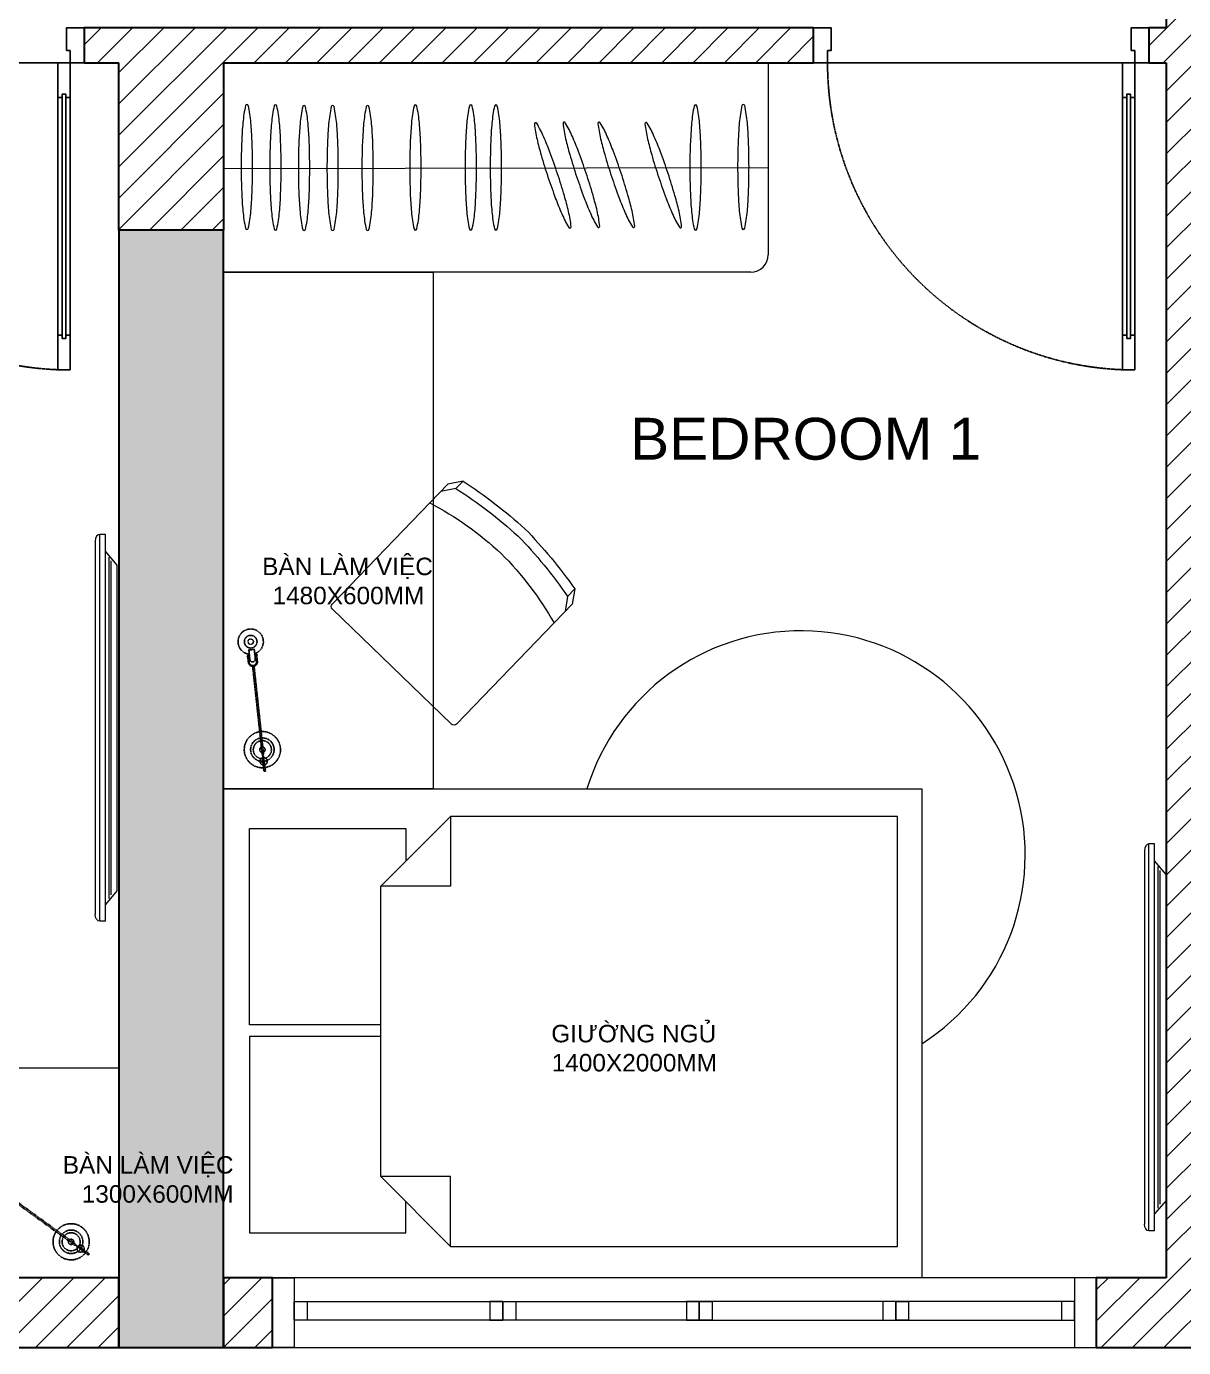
# Model space of a CAD drawing. Header units: millimetres. Extents: x 7780 to 20500, y -15070 to -6359.
# Drawn here: x 13865 to 17180, y -15069 to -11285 of the extents above; entities that cross this region are included whole.
import ezdxf

# ---------------------------------------------------------------- set-up
doc = ezdxf.new("R2010")
doc.units = ezdxf.units.MM
doc.header["$LTSCALE"] = 0.5
doc.linetypes.add('HIDDEN', pattern=[0.375, 0.25, -0.125])
doc.linetypes.add('YLD.Studio专用线型012', pattern=[9.525, 6.35, -3.175])
for name, color, linetype, lineweight in [('0 TEXT @ 100', 7, 'Continuous', 13), ('AZ-Furniture', 35, 'Continuous', 9), ('L-0.25', 32, 'Continuous', 13), ('L-Door', 153, 'Continuous', 15), ('L-Fur', 35, 'Continuous', 13), ('L-Hatch', 251, 'Continuous', 5), ('L-Hatch @ 1', 251, 'Continuous', 5), ('L-Wall', 254, 'Continuous', 30)]:
    doc.layers.add(name, color=color, linetype=linetype, lineweight=lineweight)
doc.styles.add('Text Ghi chú (ANNO)', font='arial.ttf', dxfattribs={"height": 4})
pattern_1 = [(45, (351657.15, 316231.06), (-44.901281, 44.901281), [])]

# ---------------------------------------------------------------- blocks, each defined once
blk = doc.blocks.new('*U3')
at = {"ltscale": 100}
for p, q in [((-75, 200), (-75, 880)), ((-40, 880), (-40, 200))]:
    blk.add_line(p, q, dxfattribs=at)
at = {"color": 8, "ltscale": 100}
blk.add_line((-40, 100), (-920, 100), dxfattribs=at)
at = {"ltscale": 100}
for points in [[(-40, 980), (-40, 880), (-52.5, 880), (-52.5, 890), (-62.5, 890), (-62.5, 880), (-75, 880), (-75, 980)], [(-62.5, 200), (-62.5, 190), (-52.5, 190), (-52.5, 200), (-40, 200), (-40, 100), (-75, 100), (-75, 200)], [(-960, 100), (-920, 100), (-920, 65), (-910, 65), (-910, 0), (-960, 0)], [(-50, 65), (-40, 65), (-40, 100), (0, 100), (0, 0), (-50, 0)]]:
    blk.add_lwpolyline(points, close=True, dxfattribs=at)
at = {"color": 8, "ltscale": 100}
blk.add_lwpolyline([(-62.5, 890), (-52.5, 890), (-52.5, 190), (-62.5, 190)], close=True, dxfattribs=at)
at = {"color": 8, "linetype": 'HIDDEN', "ltscale": 10}
blk.add_arc((-40, 100), 880, 90, 180, dxfattribs=at)
blk = doc.blocks.new('04家具2室内设计情报局66')
at = {"color": 251, "linetype": 'YLD.Studio专用线型012'}
for p, q in [((3262147.1, 2604681), (3261678.6, 2604817.2)), ((3262149.3, 2604688.7), (3261680.8, 2604824.9)), ((3262149.3, 2604688.7), (3262147.1, 2604681)), ((3262219.7, 2604662), (3262147.6, 2604682.9)), ((3262220.8, 2604665.8), (3262148.8, 2604686.7)), ((3262177.8, 2604672), (3262177, 2604669.2)), ((3262192.3, 2604664.7), (3262177, 2604669.2)), ((3262177.8, 2604672), (3262193.2, 2604667.6)), ((3262181.3, 2604673.1), (3262180.7, 2604671.2)), ((3262190.9, 2604670.3), (3262190.3, 2604668.4)), ((3262193.2, 2604667.6), (3262192.3, 2604664.7)), ((3262193.2, 2604667.6), (3262193.7, 2604669.5)), ((3262238.2, 2604654.5), (3262193.2, 2604667.6)), ((3262194.9, 2604673.3), (3262195.4, 2604675.3)), ((3262240.5, 2604662.2), (3262195.4, 2604675.3)), ((3262220.8, 2604665.8), (3262219.7, 2604662)), ((3262240.5, 2604662.2), (3262238.2, 2604654.5))]:
    blk.add_line(p, q, dxfattribs=at)
for points in [[(3261645.8, 2604846.5), (3261593, 2604861.9, -0.171573), (3261584.6, 2604833), (3261637.4, 2604817.7, 1), (3261645.8, 2604846.5, -1)], [(3261663, 2604851.9), (3261624.6, 2604863.1), (3261623.2, 2604858.3), (3261661.6, 2604847.1, -1), (3261650.4, 2604808.7), (3261612, 2604819.9), (3261610.6, 2604815.1), (3261649, 2604803.9, 1), (3261663, 2604851.9, -1)]]:
    blk.add_lwpolyline(points, format="xyb", dxfattribs=at)
for points in [[(3261617.8, 2604813), (3261617.1, 2604810.6), (3261612.3, 2604812), (3261613, 2604814.4)], [(3261615.8, 2604824), (3261614.4, 2604819.2)], [(3261620.6, 2604822.6), (3261619.2, 2604817.8)], [(3261624.2, 2604852.8), (3261625.6, 2604857.6)], [(3261627, 2604862.4), (3261627.7, 2604864.8), (3261632.5, 2604863.4), (3261631.8, 2604861)], [(3261629, 2604851.4), (3261630.4, 2604856.2)]]:
    blk.add_lwpolyline(points, dxfattribs=at)
for centre, radius in [((3261548, 2604859.3), 35), ((3261548, 2604859.3), 15), ((3262124.2, 2604691.8), 65), ((3262124.2, 2604691.8), 50), ((3262124.2, 2604691.8), 15)]:
    blk.add_circle(centre, radius, dxfattribs=at)
for centre, radius, start, end in [((3261548, 2604859.3), 70, 356.16324, 331.41599), ((3262124.2, 2604691.8), 100, 346.08206, 161.49717), ((3262124.2, 2604691.8), 100, 166.08206, 341.49717), ((3262186.6, 2604673.6), 20, 355.32657, 332.25265)]:
    blk.add_arc(centre, radius, start, end, dxfattribs=at)
blk = doc.blocks.new('A$C006C667F')
at = {"linetype": 'Continuous'}
for p, q in [((-222.5, 523.7), (-247.5, 487.6)), ((-222.5, 493.9), (-247.5, 457.8)), ((-222.5, 493.9), (-222.5, 523.7)), ((222.5, 523.7), (247.5, 487.6)), ((222.5, 493.9), (222.5, 523.7)), ((222.5, 493.9), (247.5, 457.8)), ((-247.5, 487.6), (-247.5, 10)), ((247.5, 487.6), (247.5, 10)), ((-237.5, 0), (237.5, 0)), ((237.5, 0), (-237.5, 0))]:
    blk.add_line(p, q, dxfattribs=at)
for centre, radius, start, end in [((55, -947.5), 1497.2, 92.104, 100.68), ((-55, -947.5), 1497.2, 79.32, 87.896), ((43.7, -825), 1345.5, 91.8612, 101.4108), ((-43.7, -825), 1345.5, 78.5892, 88.1388), ((13.6, -470.7), 920.8, 90.8435, 106.4704), ((-13.6, -470.7), 920.8, 73.5296, 89.1565), ((-237.5, 10), 10, 180, 270), ((237.5, 10), 10, 270, 0)]:
    blk.add_arc(centre, radius, start, end, dxfattribs=at)
blk = doc.blocks.new('tv')
at = {"layer": 'AZ-Furniture', "ltscale": 2}
for p, q in [((-3312.4, -17466.7), (-3296.2, -17466.7)), ((-3312.4, -18574.9), (-3312.4, -17466.7)), ((-3296.2, -18574.9), (-3296.2, -17466.7)), ((-3345.4, -17553.8), (-3312.4, -17515.1)), ((-3283.3, -17486), (-3283.3, -18555.5)), ((-3345.4, -17553.8), (-3345.4, -18487.8)), ((-3328.5, -18498.8), (-3328.5, -17542.7)), ((-3322, -17531.7), (-3322, -18509.9)), ((-3345.4, -18487.8), (-3312.4, -18526.5)), ((-3312.4, -18574.9), (-3296.2, -18574.9))]:
    blk.add_line(p, q, dxfattribs=at)
at = {"layer": 'AZ-Furniture', "ltscale": 2, "extrusion": (0, 0, -1)}
blk.add_ellipse((-3296.2, -17486), major_axis=(0, 19.4), ratio=0.666667, start_param=0, end_param=1.570796, dxfattribs=at)
at = {"layer": 'AZ-Furniture', "ltscale": 2}
blk.add_ellipse((-3296.2, -18555.5), major_axis=(0, -19.4), ratio=0.666667, start_param=0, end_param=1.570796, dxfattribs=at)

msp = doc.modelspace()

# ---------------------------------------------------------------- hatches: boundary and pattern name
at = {"layer": 'L-Hatch'}
h = msp.add_hatch(color=256, dxfattribs=at)
h.dxf.hatch_style = 1
h.paths.add_polyline_path([(7980.3, -12549.2), (7780.3, -12549.2), (7780.3, -15069.2), (7980.3, -15069.2)])
h.paths.add_polyline_path([(14430.3, -11869.2), (14130.3, -11869.2), (14130.3, -15069.2), (14430.3, -15069.2)])
h.paths.add_polyline_path([(20500.3, -11779.2), (20220.3, -11779.2), (20220.3, -14309.2), (20500.3, -14309.2)])
h.paths.add_polyline_path([(20500.3, -7219.2), (17030.3, -7219.2), (17030.3, -7459.2), (18740.3, -7459.2), (18840.3, -7459.2), (20500.3, -7459.2)])
at = {"layer": 'L-Hatch @ 1'}
h = msp.add_hatch(dxfattribs=at)
h.set_pattern_fill('ANSI31', color=256, scale=20)
h.set_pattern_definition(pattern_1)
h.paths.add_polyline_path([(7900.3, -7369.2), (8045.3, -7369.2), (8045.3, -7219.2), (7780.3, -7219.2), (7780.3, -7419.2), (7780.3, -12549.2), (7900.3, -12549.2)])
h.paths.add_polyline_path([(13930.3, -7369.2), (13930.3, -8209.2), (14030.3, -8209.2), (14030.3, -7369.2), (14330.3, -7369.2), (14330.3, -7219.2), (9445.3, -7219.2), (9445.3, -7369.2)])
h.paths.add_polyline_path([(15470.3, -7219.2), (15470.3, -7369.2), (15470.3, -10099.2), (14230.3, -10099.2), (14230.3, -9829.2), (14030.3, -9829.2), (14030.3, -9009.2), (13930.3, -9009.2), (13930.3, -10079.2), (13930.3, -10199.2), (15640.3, -10199.2), (15640.3, -10099.2), (15615.3, -10099.2), (15615.3, -7379.2), (15820.3, -7379.2), (15820.3, -7219.2)])
h.paths.add_polyline_path([(14130.3, -9929.2), (14130.3, -10079.2), (14030.3, -10079.2), (14030.3, -9929.2)], flags=16)
h.paths.add_polyline_path([(16818.3, -7459.2), (17030.3, -7459.2), (17030.3, -7219.2), (16420.3, -7219.2), (16420.3, -7379.2), (16718.3, -7379.2), (16718.3, -8479.2), (17120.3, -8479.2), (17120.3, -10099.2), (16490.3, -10099.2), (16490.3, -10199.2), (17130.3, -10199.2), (17130.3, -10279.2), (17230.3, -10279.2), (17230.3, -7459.2), (17130.3, -7459.2), (17130.3, -8379.2), (16818.3, -8379.2)])
h.paths.add_polyline_path([(20500.3, -7459.2), (20300.3, -7459.2), (20300.3, -8319.2), (19910.3, -8319.2), (19910.3, -7459.2), (19810.3, -7459.2), (19810.3, -8419.2), (20300.3, -8419.2), (20300.3, -8569.2), (20500.3, -8569.2)])
h.paths.add_polyline_path([(20500.3, -9169.2), (20300.3, -9169.2), (20300.3, -10044.2), (18840.3, -10044.2), (18840.3, -10014.2), (18740.3, -10014.2), (18740.3, -10144.2), (20300.3, -10144.2), (20300.3, -11779.2), (20500.3, -11779.2)])
h.paths.add_polyline_path([(17130.3, -11389.2), (17130.3, -14869.2), (16930.3, -14869.2), (16930.3, -15069.2), (18130.3, -15069.2), (18130.3, -14869.2), (17230.3, -14869.2), (17230.3, -11219.2), (17130.3, -11219.2), (17130.3, -11289.2), (17080.3, -11289.2), (17080.3, -11389.2)])
h.paths.add_polyline_path([(13070.3, -11389.2), (13070.3, -11289.2), (11060.3, -11289.2), (11060.3, -11389.2), (11060.3, -13869.2), (10815.3, -13869.2), (10815.3, -14069.2), (10960.3, -14069.2), (10960.3, -14869.2), (10960.3, -15069.2), (11400.3, -15069.2), (11400.3, -14869.2), (11160.3, -14869.2), (11160.3, -11389.2)])
h = msp.add_hatch(dxfattribs=at)
h.set_pattern_fill('ANSI31', color=256, scale=20)
h.set_pattern_definition(pattern_1)
h.paths.add_polyline_path([(14430.3, -11389.2), (16120.3, -11389.2), (16120.3, -11289.2), (14030.3, -11289.2), (14030.3, -11389.2), (14130.3, -11389.2), (14130.3, -11869.2), (14430.3, -11869.2)])
h = msp.add_hatch(dxfattribs=at)
h.set_pattern_fill('ANSI31', color=256, scale=20)
h.set_pattern_definition(pattern_1)
h.paths.add_polyline_path([(14130.3, -14869.2), (13800.3, -14869.2), (13800.3, -15069.2), (14130.3, -15069.2)])
h.paths.add_polyline_path([(14570.3, -14869.2), (14430.3, -14869.2), (14430.3, -15069.2), (14570.3, -15069.2)])

# ---------------------------------------------------------------- linework, layer by layer
at = {"layer": 'AZ-Furniture', "ltscale": 2}
for p, q in [((14075.5, -13848.3), (14075.5, -12740.1)), ((14091.6, -12740.1), (14075.5, -12740.1)), ((14091.6, -13848.3), (14091.6, -12740.1)), ((14062.6, -12759.4), (14062.6, -13828.9)), ((14124.6, -12827.2), (14091.6, -12788.5)), ((14101.3, -12805.1), (14101.3, -13783.3)), ((14107.8, -13772.2), (14107.8, -12816.1)), ((14124.6, -12827.2), (14124.6, -13761.1)), ((15080.3, -13548), (14880.3, -13748)), ((16360.3, -13548), (15080.3, -13548)), ((14124.6, -13761.1), (14091.6, -13799.9)), ((14880.3, -14579.6), (14880.3, -13748)), ((14091.6, -13848.3), (14075.5, -13848.3)), ((14880.3, -14579.6), (15080.3, -14779.6)), ((15080.3, -14779.6), (16360.3, -14779.6))]:
    msp.add_line(p, q, dxfattribs=at)
msp.add_lwpolyline([(15030.3, -13469.2), (14430.3, -13469.2), (14430.3, -11989.2), (15030.3, -11989.2)], close=True, dxfattribs=at)
for points in [[(14880.3, -14144.9), (14504.1, -14144.9), (14504.1, -13582.1), (14951.8, -13582.1), (14951.8, -13676.4)], [(15080.3, -13548), (15080.3, -13748), (14880.3, -13748)], [(14880.3, -14177.9), (14504.1, -14177.9), (14504.1, -14740.6), (14951.8, -14740.6), (14951.8, -14651.2)], [(15080.3, -14779.6), (15080.3, -14579.6), (14880.3, -14579.6)]]:
    msp.add_lwpolyline(points, dxfattribs=at)
for centre, radius, start, end in [((15940.3, -11939.2), 50, 270, 0), ((16084.5, -13658.1), 642, 302.5885, 162.8951)]:
    msp.add_arc(centre, radius, start, end, dxfattribs=at)
msp.add_ellipse((14075.5, -12759.4), major_axis=(0, 19.4), ratio=0.666667, start_param=0, end_param=1.570796, dxfattribs=at)
at = {"layer": 'AZ-Furniture', "ltscale": 2, "extrusion": (0, 0, -1)}
msp.add_ellipse((14075.5, -13828.9), major_axis=(0, -19.4), ratio=0.666667, start_param=0, end_param=1.570796, dxfattribs=at)
at = {"layer": 'L-Door'}
for points in [[(16930.3, -14869.2), (14570.3, -14869.2), (14570.3, -15069.2), (16930.3, -15069.2)], [(14570.3, -14869.2), (14632.5, -14869.2), (14632.5, -15069.2), (14570.3, -15069.2)], [(16930.3, -14869.2), (16868, -14869.2), (16868, -15069.2), (16930.3, -15069.2)], [(14632.5, -14937.4), (15230, -14937.4), (15230, -14990.6), (14632.5, -14990.6)], [(14632.5, -14937.4), (14669.5, -14937.4), (14669.5, -14990.6), (14632.5, -14990.6)], [(15230, -14937.4), (15193, -14937.4), (15193, -14990.6), (15230, -14990.6)], [(15230, -14937.4), (15792.8, -14937.4), (15792.8, -14990.6), (15230, -14990.6)], [(15230, -14937.4), (15267, -14937.4), (15267, -14990.6), (15230, -14990.6)], [(15792.8, -14937.4), (15755.8, -14937.4), (15755.8, -14990.6), (15792.8, -14990.6)], [(16355.6, -14937.4), (15792.8, -14937.4), (15792.8, -14990.6), (16355.6, -14990.6)], [(15792.8, -14937.4), (15829.8, -14937.4), (15829.8, -14990.6), (15792.8, -14990.6)], [(16355.6, -14937.4), (16318.6, -14937.4), (16318.6, -14990.6), (16355.6, -14990.6)], [(16868, -14937.4), (16355.6, -14937.4), (16355.6, -14990.6), (16868, -14990.6)], [(16355.6, -14937.4), (16392.6, -14937.4), (16392.6, -14990.6), (16355.6, -14990.6)], [(16868, -14937.4), (16831, -14937.4), (16831, -14990.6), (16868, -14990.6)]]:
    msp.add_lwpolyline(points, close=True, dxfattribs=at)
at = {"layer": 'L-Fur'}
msp.add_line((16360.3, -14779.6), (16360.3, -13548), dxfattribs=at)
for points in [[(15940.3, -11989.2), (14430.3, -11989.2), (14430.3, -11389.2), (15990.3, -11389.2), (15990.3, -11939.2)], [(15990.3, -11690), (14430.3, -11693.2)]]:
    msp.add_lwpolyline(points, dxfattribs=at)
for points in [[(14496.9, -11508.5, 0.352393), (14493, -11511.6, 0.03129), (14485.4, -11561, 0.013226), (14482, -11613.5, 0.009388), (14480.6, -11687.6, 0.009388), (14482, -11761.7, 0.013226), (14485.4, -11814.3, 0.03129), (14493, -11863.6, 0.352393), (14496.9, -11866.7, 0.352393), (14500.7, -11863.6, 0.03129), (14508.4, -11814.3, 0.013226), (14511.7, -11761.7, 0.009388), (14513.1, -11687.6, 0.009388), (14511.7, -11613.5, 0.013226), (14508.4, -11561, 0.03129), (14500.7, -11511.6, 0.352393)], [(14578.8, -11510.2, 0.352393), (14574.9, -11513.3, 0.03129), (14567.3, -11562.6, 0.013226), (14563.9, -11615.1, 0.009388), (14562.5, -11689.3, 0.009388), (14563.9, -11763.4, 0.013226), (14567.3, -11815.9, 0.03129), (14574.9, -11865.2, 0.352393), (14578.8, -11868.3, 0.352393), (14582.7, -11865.2, 0.03129), (14590.3, -11815.9, 0.013226), (14593.6, -11763.4, 0.009388), (14595, -11689.3, 0.009388), (14593.6, -11615.1, 0.013226), (14590.3, -11562.6, 0.03129), (14582.7, -11513.3, 0.352393)], [(14660.7, -11511.8, 0.352393), (14656.8, -11514.9, 0.03129), (14649.2, -11564.2, 0.013226), (14645.8, -11616.8, 0.009388), (14644.4, -11690.9, 0.009388), (14645.8, -11765, 0.013226), (14649.2, -11817.5, 0.03129), (14656.8, -11866.9, 0.352393), (14660.7, -11870, 0.352393), (14664.6, -11866.9, 0.03129), (14672.2, -11817.5, 0.013226), (14675.5, -11765, 0.009388), (14676.9, -11690.9, 0.009388), (14675.5, -11616.8, 0.013226), (14672.2, -11564.2, 0.03129), (14664.6, -11514.9, 0.352393)], [(14742.6, -11511.8, 0.352393), (14738.7, -11514.9, 0.03129), (14731.1, -11564.2, 0.013226), (14727.7, -11616.8, 0.009388), (14726.3, -11690.9, 0.009388), (14727.7, -11765, 0.013226), (14731.1, -11817.5, 0.03129), (14738.7, -11866.9, 0.352393), (14742.6, -11870, 0.352393), (14746.5, -11866.9, 0.03129), (14754.1, -11817.5, 0.013226), (14757.4, -11765, 0.009388), (14758.8, -11690.9, 0.009388), (14757.4, -11616.8, 0.013226), (14754.1, -11564.2, 0.03129), (14746.5, -11514.9, 0.352393)], [(14842.7, -11511.8, 0.352393), (14838.8, -11514.9, 0.03129), (14831.2, -11564.2), (14827.8, -11616.8, 0.009388), (14826.4, -11690.9, 0.009388), (14827.8, -11765, 0.013226), (14831.2, -11817.5, 0.03129), (14838.8, -11866.9, 0.352393), (14842.7, -11870, 0.352393), (14846.6, -11866.9, 0.03129), (14854.2, -11817.5, 0.013226), (14857.5, -11765, 0.009388), (14858.9, -11690.9, 0.009388), (14857.5, -11616.8, 0.013226), (14854.2, -11564.2, 0.03129), (14846.6, -11514.9, 0.352393)], [(14979.6, -11510.1, 0.352393), (14975.7, -11513.3, 0.03129), (14968.1, -11562.6), (14964.8, -11615.1, 0.009388), (14963.4, -11689.2, 0.009388), (14964.8, -11763.4, 0.013226), (14968.1, -11815.9, 0.03129), (14975.7, -11865.2, 0.352393), (14979.6, -11868.3, 0.352393), (14983.5, -11865.2, 0.03129), (14991.1, -11815.9, 0.013226), (14994.5, -11763.4, 0.009388), (14995.9, -11689.2, 0.009388), (14994.5, -11615.1, 0.013226), (14991.1, -11562.6, 0.03129), (14983.5, -11513.3, 0.352393)], [(15138.3, -11510.1, 0.352393), (15134.4, -11513.3, 0.03129), (15126.8, -11562.6, 0.013226), (15123.4, -11615.1, 0.009388), (15122.1, -11689.2, 0.009388), (15123.4, -11763.4, 0.013226), (15126.8, -11815.9, 0.03129), (15134.4, -11865.2, 0.352393), (15138.3, -11868.3, 0.352393), (15142.2, -11865.2, 0.03129), (15149.8, -11815.9, 0.013226), (15153.2, -11763.4, 0.009388), (15154.5, -11689.2, 0.009388), (15153.2, -11615.1, 0.013226), (15149.8, -11562.6, 0.03129), (15142.2, -11513.3, 0.352393)], [(15210.2, -11510.1, 0.352393), (15206.3, -11513.3, 0.03129), (15198.7, -11562.6, 0.013226), (15195.3, -11615.1, 0.009388), (15194, -11689.2, 0.009388), (15195.3, -11763.4, 0.013226), (15198.7, -11815.9, 0.03129), (15206.3, -11865.2, 0.352393), (15210.2, -11868.3, 0.352393), (15214.1, -11865.2, 0.03129), (15221.7, -11815.9, 0.013226), (15225.1, -11763.4, 0.009388), (15226.4, -11689.2, 0.009388), (15225.1, -11615.1, 0.013226), (15221.7, -11562.6, 0.03129), (15214.1, -11513.3, 0.352393)], [(15782.2, -11510.1, 0.352393), (15778.3, -11513.2, 0.03129), (15770.7, -11562.6), (15767.3, -11615.1, 0.009388), (15765.9, -11689.2, 0.009388), (15767.3, -11763.3, 0.013226), (15770.7, -11815.9, 0.03129), (15778.3, -11865.2, 0.352393), (15782.2, -11868.3, 0.352393), (15786, -11865.2, 0.03129), (15793.7, -11815.9, 0.013226), (15797, -11763.3, 0.009388), (15798.4, -11689.2, 0.009388), (15797, -11615.1, 0.013226), (15793.7, -11562.6, 0.03129), (15786, -11513.2, 0.352393)], [(15919.1, -11508.5, 0.352393), (15915.2, -11511.6, 0.03129), (15907.6, -11560.9), (15904.2, -11613.4, 0.009388), (15902.8, -11687.6, 0.009388), (15904.2, -11761.7, 0.013226), (15907.6, -11814.2, 0.03129), (15915.2, -11863.5, 0.352393), (15919.1, -11866.7, 0.352393), (15923, -11863.5, 0.03129), (15930.6, -11814.2, 0.013226), (15933.9, -11761.7, 0.009388), (15935.3, -11687.6, 0.009388), (15933.9, -11613.4, 0.013226), (15930.6, -11560.9, 0.03129), (15923, -11511.6, 0.352393)], [(15323, -11561.2, 0.35207), (15320.6, -11564.9, 0.031454), (15328, -11608.6, 0.013299), (15339.8, -11653.7, 0.00944), (15359.4, -11716.6, 0.00944), (15381.4, -11778.6, 0.013299), (15398.9, -11821.9, 0.031454), (15419.2, -11861.2, 0.35207), (15423.4, -11862.8, 0.35207), (15425.8, -11859.1, 0.031454), (15418.4, -11815.4, 0.013299), (15406.5, -11770.2, 0.00944), (15386.9, -11707.4, 0.00944), (15365, -11645.4, 0.013299), (15347.4, -11602.1, 0.031454), (15327.2, -11562.7, 0.35207)], [(15404.9, -11559.4, 0.35207), (15402.5, -11563.1, 0.031454), (15409.9, -11606.8, 0.013299), (15421.7, -11652, 0.00944), (15441.3, -11714.8, 0.00944), (15463.3, -11776.8, 0.013299), (15480.8, -11820.1, 0.031454), (15501.1, -11859.5, 0.35207), (15505.3, -11861, 0.35207), (15507.7, -11857.3, 0.031454), (15500.3, -11813.6, 0.013299), (15488.4, -11768.5, 0.00944), (15468.8, -11705.6, 0.00944), (15446.9, -11643.6, 0.013299), (15429.3, -11600.3, 0.031454), (15409.1, -11561, 0.35207)], [(15505, -11559.4, 0.35207), (15502.6, -11563.1, 0.031454), (15510, -11606.8, 0.013299), (15521.9, -11652, 0.00944), (15541.4, -11714.8, 0.00944), (15563.4, -11776.8, 0.013299), (15581, -11820.1, 0.031454), (15601.2, -11859.5, 0.35207), (15605.4, -11861, 0.35207), (15607.8, -11857.3, 0.031454), (15600.4, -11813.6, 0.013299), (15588.5, -11768.5, 0.00944), (15569, -11705.6, 0.00944), (15547, -11643.6, 0.013299), (15529.4, -11600.3, 0.031454), (15509.2, -11561, 0.35207)], [(15639.7, -11560.4, 0.35207), (15637.3, -11564.2, 0.031454), (15644.7, -11607.8, 0.013299), (15656.5, -11653, 0.00944), (15676.1, -11715.8, 0.00944), (15698, -11777.8, 0.013299), (15715.6, -11821.1, 0.031454), (15735.9, -11860.5, 0.35207), (15740, -11862.1, 0.35207), (15742.4, -11858.3, 0.031454), (15735.1, -11814.6, 0.013299), (15723.2, -11769.5, 0.00944), (15703.6, -11706.7, 0.00944), (15681.7, -11644.6, 0.013299), (15664.1, -11601.4, 0.031454), (15643.8, -11562, 0.35207)]]:
    msp.add_lwpolyline(points, format="xyb", close=True, dxfattribs=at)
for points in [[(16430.3, -14869.2), (14430.3, -14869.2), (14430.3, -13469.2), (16430.3, -13469.2)], [(14130.3, -14269.2), (12560.3, -14269.2), (12560.3, -14869.2), (14130.3, -14869.2)]]:
    msp.add_lwpolyline(points, close=True, dxfattribs=at)
at = {"layer": 'L-Wall'}
for points in [[(17230.3, -14869.2), (17230.3, -11219.2), (17130.3, -11219.2), (17130.3, -11289.2)], [(14430.3, -11389.2), (16120.3, -11389.2), (16120.3, -11289.2), (14030.3, -11289.2), (14030.3, -11389.2), (14130.3, -11389.2)], [(17130.3, -11289.2), (17080.3, -11289.2), (17080.3, -11389.2), (17130.3, -11389.2)], [(14430.3, -11389.2), (14430.3, -11869.2), (14130.3, -11869.2), (14130.3, -11389.2)], [(17130.3, -11389.2), (17130.3, -14869.2)], [(17130.3, -14869.2), (16930.3, -14869.2), (16930.3, -15069.2), (18130.3, -15069.2), (18130.3, -14869.2), (17230.3, -14869.2)]]:
    msp.add_lwpolyline(points, dxfattribs=at)
for points in [[(14130.3, -15069.2), (14430.3, -15069.2), (14430.3, -11869.2), (14130.3, -11869.2)], [(14130.3, -14869.2), (13800.3, -14869.2), (13800.3, -15069.2), (14130.3, -15069.2)], [(14570.3, -14869.2), (14430.3, -14869.2), (14430.3, -15069.2), (14570.3, -15069.2)]]:
    msp.add_lwpolyline(points, close=True, dxfattribs=at)

# ---------------------------------------------------------------- block references
at = {"xscale": -1, "rotation": 180}
for p in [(14030.3, -11289.2), (17080.3, -11289.2)]:
    msp.add_blockref('*U3', p, dxfattribs=at)
at = {"color": 8, "linetype": 'Continuous', "yscale": 0.5184000000000001, "zscale": 0.5184000000000001}
for p, xscale, rotation in [((-1877920.1, 1036212), 0.5184000000000001, 292.3808885651281), ((42179.2, 2149075.2), -0.5184000000000001, 127.8598540405412)]:
    msp.add_blockref('04家具2室内设计情报局66', p, dxfattribs=dict(at, xscale=xscale, rotation=rotation))
at = {"layer": 'L-0.25', "xscale": -1}
msp.add_blockref('tv', (13784.9, 3839.9), dxfattribs=at)
at = {"layer": 'L-Fur', "xscale": -1, "rotation": 316.0198827551408}
msp.add_blockref('A$C006C667F', (14912.5, -13118.6), dxfattribs=at)

# ---------------------------------------------------------------- texts
at = {"layer": '0 TEXT @ 100', "ltscale": 60, "style": 'Text Ghi chú (ANNO)'}
for s, insert, char_height, attachment_point in [('\\pi585.5456; BEDROOM 1', (14962.6, -12406.2), 120, 1), ('\\pi855.84233;BÀN LÀM VIỆC\\P\\pi885.4467;1480X600MM', (13684.8, -12806.8), 50, 1), ('\\pi864.77821;GIƯỜNG NGỦ\\P\\pi866.02309;1400X2000MM', (14504.1, -14144.9), 50, 1), ('BÀN LÀM VIỆC\\P1300X600MM', (14458.6, -14520.9), 50, 3)]:
    msp.add_mtext_dynamic_manual_height_columns(s, width=2192.892, gutter_width=2000, heights=[0], dxfattribs=dict(at, insert=insert, char_height=char_height, attachment_point=attachment_point))

doc.saveas('drawing.dxf')
